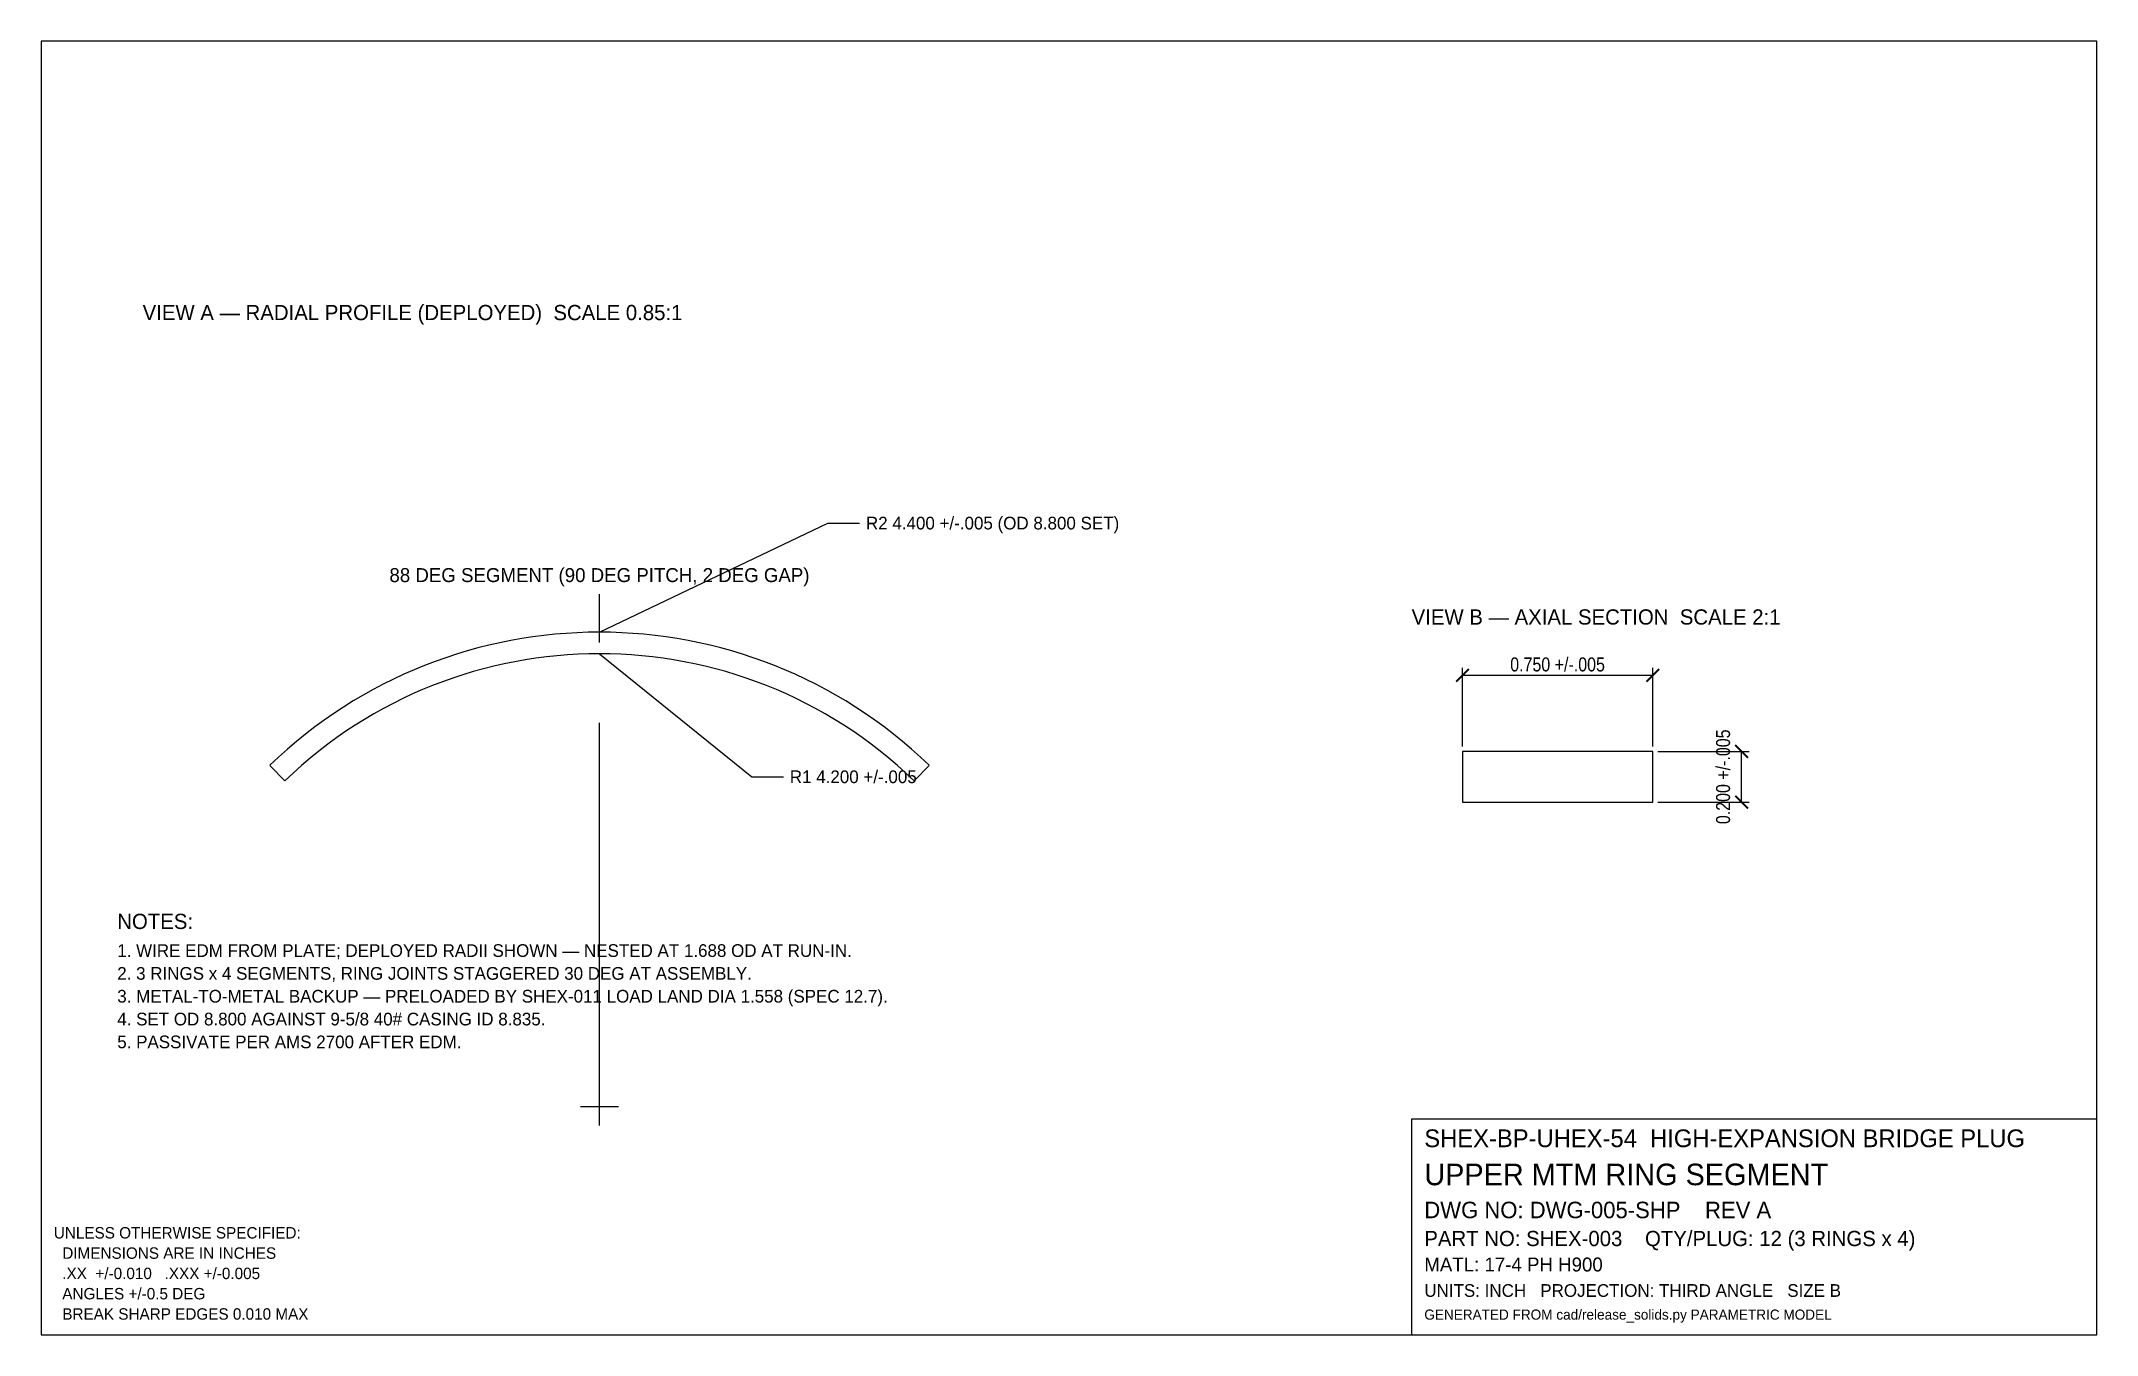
# Model space of a CAD drawing. Header units: inches. Extents: x 0.4 to 16.6, y 0.4 to 10.6.
import ezdxf
from ezdxf.enums import TextEntityAlignment as Align

# ---------------------------------------------------------------- set-up
doc = ezdxf.new("R2010")
doc.units = ezdxf.units.IN
doc.linetypes.add('CENTER', pattern=[5.08, 3.175, -0.635, 0.635, -0.635])
for name, color, linetype in [('BORDER', 7, 'CONTINUOUS'), ('CENTER', 1, 'CENTER'), ('DIM', 4, 'CONTINUOUS'), ('GEOM', 7, 'CONTINUOUS'), ('TEXT', 7, 'CONTINUOUS')]:
    doc.layers.add(name, color=color, linetype=linetype)
doc.styles.add('OpenSansCondensed-Light', font='OpenSansCondensed-Light.ttf')
doc.dimstyles.new('EZDXF', dxfattribs={"dimtxt": 0.11, "dimasz": 0.1, "dimexe": 0.06, "dimexo": 0.04, "dimgap": 0.03, "dimtad": 1, "dimdec": 3, "dimlfac": 100, "dimzin": 12, "dimdsep": 46, "dimtxsty": 'OpenSansCondensed-Light', "dimblk": 'ARCHTICK', "dimcen": 2.5, "dimazin": 3, "dimtfac": 0.5, "dimtmove": 2, "dimatfit": 3})

# ---------------------------------------------------------------- blocks, each defined once
blk = doc.blocks.new('_ARCHTICK')
at = {"color": 0, "linetype": 'BYBLOCK', "const_width": 0.15}
blk.add_lwpolyline([(-0.5, -0.5), (0.5, 0.5)], dxfattribs=at)

msp = doc.modelspace()

# ---------------------------------------------------------------- linework, layer by layer
at = {"layer": 'BORDER'}
for points in [[(0.4, 0.4), (16.6, 0.4), (16.6, 10.6), (0.4, 10.6), (0.4, 0.4)], [(11.2, 0.4), (16.6, 0.4), (16.6, 2.1), (11.2, 2.1), (11.2, 0.4)]]:
    msp.add_lwpolyline(points, dxfattribs=at)
at = {"layer": 'CENTER'}
for p, q in [((4.8, 2.05), (4.8, 6.24)), ((4.65, 2.2), (4.95, 2.2))]:
    msp.add_line(p, q, dxfattribs=at)
at = {"layer": 'DIM'}
for points in [[(4.8, 5.94), (6.6, 6.8), (6.85, 6.8)], [(4.8, 5.77), (6, 4.8), (6.25, 4.8)]]:
    msp.add_lwpolyline(points, dxfattribs=at)
at = {"layer": 'GEOM'}
for p, q in [((2.3201, 4.768), (2.202, 4.8903)), ((7.2799, 4.768), (7.398, 4.8903))]:
    msp.add_line(p, q, dxfattribs=at)
msp.add_lwpolyline([(11.6, 4.6), (13.1, 4.6), (13.1, 5), (11.6, 5), (11.6, 4.6)], dxfattribs=at)
for radius in [3.74, 3.57]:
    msp.add_arc((4.8, 2.2), radius, 46, 134, dxfattribs=at)

# ---------------------------------------------------------------- texts
at = {"layer": 'TEXT'}
for s, height, p in [('VIEW A — RADIAL PROFILE (DEPLOYED)  SCALE 0.85:1', 0.12, (1.2, 8.4)), ('R2 4.400 +/-.005 (OD 8.800 SET)', 0.1, (6.9, 6.75)), ('VIEW B — AXIAL SECTION  SCALE 2:1', 0.12, (11.2, 6)), ('R1 4.200 +/-.005', 0.1, (6.3, 4.75)), ('NOTES:', 0.12, (1, 3.6)), ('1. WIRE EDM FROM PLATE; DEPLOYED RADII SHOWN — NESTED AT 1.688 OD AT RUN-IN.', 0.1, (1, 3.38)), ('2. 3 RINGS x 4 SEGMENTS, RING JOINTS STAGGERED 30 DEG AT ASSEMBLY.', 0.1, (1, 3.2)), ('3. METAL-TO-METAL BACKUP — PRELOADED BY SHEX-011 LOAD LAND DIA 1.558 (SPEC 12.7).', 0.1, (1, 3.02)), ('4. SET OD 8.800 AGAINST 9-5/8 40# CASING ID 8.835.', 0.1, (1, 2.84)), ('5. PASSIVATE PER AMS 2700 AFTER EDM.', 0.1, (1, 2.66)), ('SHEX-BP-UHEX-54  HIGH-EXPANSION BRIDGE PLUG', 0.14, (11.3, 1.88)), ('UPPER MTM RING SEGMENT', 0.17, (11.3, 1.58)), ('DWG NO: DWG-005-SHP    REV A', 0.13, (11.3, 1.32)), ('UNLESS OTHERWISE SPECIFIED:', 0.09, (0.5, 1.16)), ('PART NO: SHEX-003    QTY/PLUG: 12 (3 RINGS x 4)', 0.12, (11.3, 1.1)), ('  DIMENSIONS ARE IN INCHES', 0.09, (0.5, 1)), ('MATL: 17-4 PH H900', 0.11, (11.3, 0.9)), ('  .XX  +/-0.010   .XXX +/-0.005', 0.09, (0.5, 0.84)), ('  ANGLES +/-0.5 DEG', 0.09, (0.5, 0.68)), ('UNITS: INCH   PROJECTION: THIRD ANGLE   SIZE B', 0.1, (11.3, 0.7)), ('  BREAK SHARP EDGES 0.010 MAX', 0.09, (0.5, 0.52)), ('GENERATED FROM cad/release_solids.py PARAMETRIC MODEL', 0.08, (11.3, 0.52))]:
    msp.add_text(s, height=height, dxfattribs=at).set_placement(p)
msp.add_text('88 DEG SEGMENT (90 DEG PITCH, 2 DEG GAP)', height=0.11, dxfattribs=at).set_placement((4.8, 6.39), align=Align.MIDDLE_CENTER)

# ---------------------------------------------------------------- dimensions: what is measured, and where the dimension line sits
at = {"layer": 'DIM'}
msp.add_linear_dim(base=(11.6, 5.6), p1=(11.6, 5), p2=(13.1, 5), text='0.750 +/-.005', dimstyle='EZDXF', override={"dimlfac": 0.5}, dxfattribs=at).render()
msp.add_linear_dim(base=(13.8, 4.6), p1=(13.1, 4.6), p2=(13.1, 5), angle=90, text='0.200 +/-.005', dimstyle='EZDXF', override={"dimlfac": 0.5}, dxfattribs=at).render()

doc.saveas('drawing.dxf')
